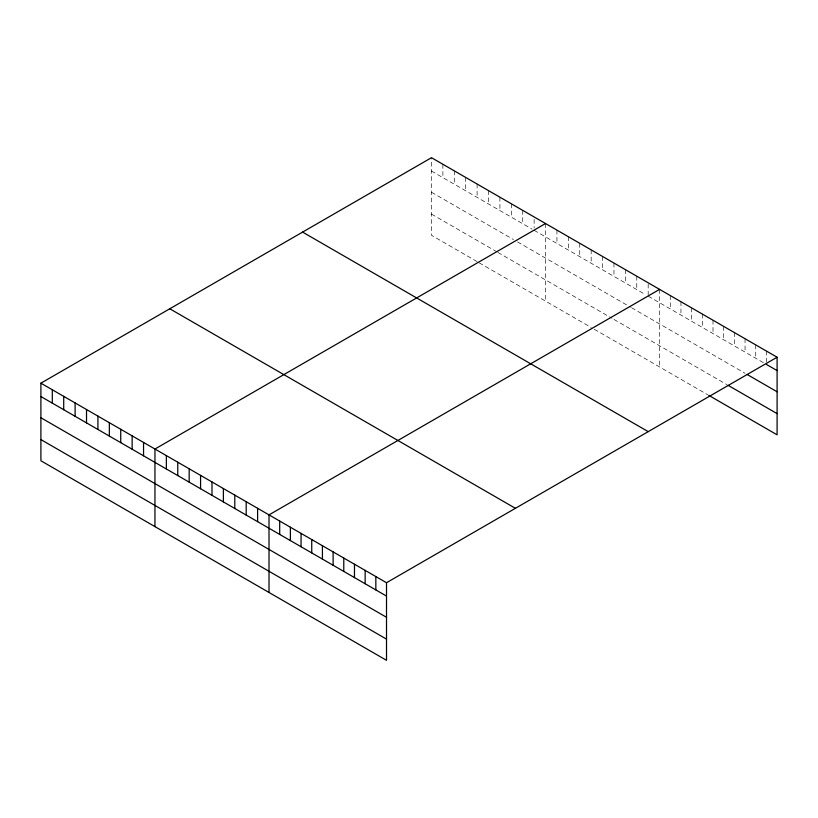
<?xml version="1.0" encoding="UTF-8"?>
<svg xmlns="http://www.w3.org/2000/svg" width="818" height="818" viewBox="0 0 818 818"><rect width="100%" height="100%" fill="white"/><g stroke="black" fill="none" stroke-linecap="round" stroke-linejoin="round"><path stroke-width="0.61" stroke-dasharray="4.09 3.07" d="M431.485 171.044L532.058 229.112M534.134 230.308L645.075 294.368M648.183 296.157L764.278 363.192M431.485 192.24L513.387 239.531M517.538 241.934L630.555 307.179M631.598 307.772L745.055 373.284M431.485 214.081L496.802 251.791M497.835 252.394L611.895 318.243M613.97 319.439L726.895 384.634M477.099 261.617L431.485 235.277L431.485 157.69M479.174 262.813L591.158 327.466M594.267 329.255L707.662 394.726M766.415 351.055L766.415 361.996M755.73 344.889L755.73 358.253M745.055 338.724L745.055 352.088M734.37 332.558L734.37 345.922M723.685 326.392L723.685 339.756M712.999 320.216L712.999 333.58M702.325 314.051L702.325 327.415M691.639 307.885L691.639 321.249M680.954 301.719L680.954 315.083M670.269 295.554L670.269 308.918M659.594 289.378L659.594 366.975M648.183 284.01L648.183 294.95M636.782 276.208L636.782 289.572M625.371 269.623L625.371 282.987M613.97 263.038L613.97 276.402M602.559 256.453L602.559 269.817M591.158 249.868L591.158 263.232M579.747 243.283L579.747 256.647M568.346 236.699L568.346 250.063M556.935 230.114L556.935 243.478M545.534 223.529L545.534 301.126M534.134 219.377L534.134 227.885M522.722 210.359L522.722 223.723M511.322 203.774L511.322 217.138M499.91 197.189L499.91 210.553M488.51 190.604L488.51 203.968M477.099 184.019L477.099 197.383M465.698 177.445L465.698 190.798M454.287 170.86L454.287 184.214M442.886 164.275L442.886 177.629"/><path stroke-width="1.23" d="M40.9 383.182L386.515 582.723L386.515 660.31L40.9 460.769L40.9 383.182L431.485 157.69L777.1 357.231L777.1 434.818L708.725 395.339M545.534 223.529L154.95 449.031L154.95 526.618M659.594 289.378L269.01 514.88L269.01 592.467M386.515 582.723L777.1 357.231M766.415 364.419L777.1 370.595M747.192 374.511L777.1 391.781M727.959 385.247L777.1 413.622M302.588 232.097L648.204 431.638M169.796 308.775L515.412 508.315M40.9 396.546L386.515 596.087M40.9 417.742L386.515 617.283M40.9 439.583L386.515 639.124M375.84 576.557L375.84 589.921M365.155 570.391L365.155 583.755M354.47 564.226L354.47 577.59M343.785 558.06L343.785 571.414M333.11 551.884L333.11 565.248M322.425 545.718L322.425 559.083M311.74 539.553L311.74 552.917M301.055 533.387L301.055 546.751M290.38 527.221L290.38 540.586M279.695 521.046L279.695 534.41M257.609 508.295L257.609 521.659M246.198 501.71L246.198 515.074M234.797 495.125L234.797 508.489M223.386 488.54L223.386 501.904M211.985 481.955L211.985 495.319M200.574 475.37L200.574 488.735M189.173 468.786L189.173 482.15M177.762 462.201L177.762 475.565M166.361 455.616L166.361 468.98M143.549 442.446L143.549 455.81M132.148 435.861L132.148 449.225M120.737 429.276L120.737 442.64M109.336 422.691L109.336 436.055M97.925 416.106L97.925 429.47M86.524 409.521L86.524 422.886M75.113 402.937L75.113 416.301M63.712 396.352L63.712 409.716M52.301 389.767L52.301 403.131"/></g></svg>
